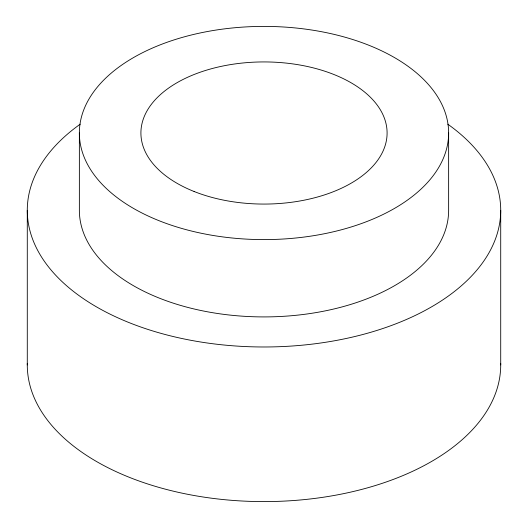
<?xml version="1.0" encoding="UTF-8"?>
<svg xmlns="http://www.w3.org/2000/svg" width="528" height="528" viewBox="0 0 528 528"><rect width="100%" height="100%" fill="white"/><g stroke="black" fill="none" stroke-linecap="round" stroke-linejoin="round"><path stroke-width="0.79" d="M500.716 210.309L500.716 364.934M448.635 132.997A184.635 106.597 0 0 1 171.679 225.317A184.635 106.597 0 0 1 171.679 40.682A184.635 106.597 0 0 1 448.635 132.997L448.635 210.309A184.635 106.597 0 0 1 264 316.912A184.635 106.597 0 0 1 79.365 210.309L79.365 132.997M27.284 210.309L27.284 364.934M447.803 124.192A236.716 136.666 0 0 1 425.502 310.233A236.716 136.666 0 0 1 102.498 310.233A236.716 136.666 0 0 1 80.197 124.192M500.696 363.323A236.716 136.666 0 0 1 264 501.6A236.716 136.666 0 0 1 27.304 363.323M194.073 191.486A123.09 71.069 0 0 0 386.694 138.719A123.09 71.069 0 0 0 211.233 68.792A123.09 71.069 0 0 0 194.073 191.486"/></g></svg>
